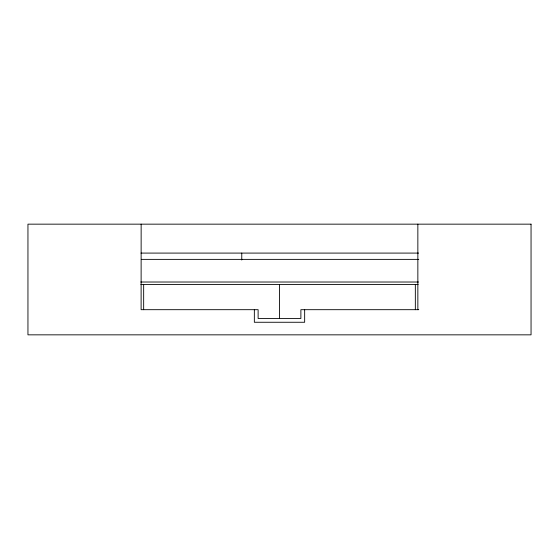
<?xml version="1.0" encoding="UTF-8"?>
<svg xmlns="http://www.w3.org/2000/svg" width="559" height="559" viewBox="0 0 559 559"><rect width="100%" height="100%" fill="white"/><g stroke="black" fill="none" stroke-linecap="round" stroke-linejoin="round"><path stroke-width="0.84" d="M141.008 253.087L418.614 253.087M141.294 259.376L418.747 259.376M140.763 282.016L418.53 282.016M140.84 284.531L418.16 284.531M418.761 309.686L300.882 309.686L300.882 318.49L258.118 318.49L258.118 309.686L141.113 309.686L141.148 224.159M417.852 224.159L417.852 309.686M415.337 284.531L415.337 309.686M304.655 309.686L304.655 322.263L254.345 322.263L254.345 309.686M279.5 284.531L279.5 318.49M241.767 253.087L241.767 260.026M143.663 284.531L143.663 309.686M531.05 224.159L27.95 224.159L27.95 334.841L531.05 334.841L531.05 224.159"/></g></svg>
